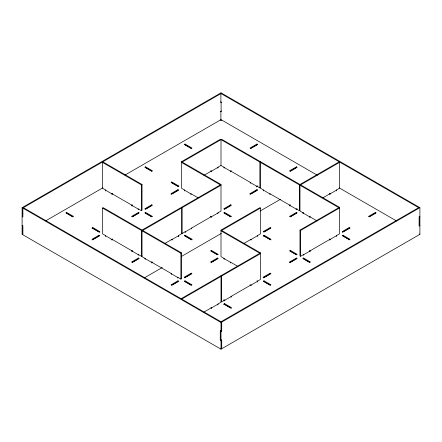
<?xml version="1.0" encoding="UTF-8"?>
<svg xmlns="http://www.w3.org/2000/svg" width="442" height="442" viewBox="0 0 442 442"><rect width="100%" height="100%" fill="white"/><g stroke="black" fill="none" stroke-linecap="round" stroke-linejoin="round"><path stroke-width="0.66" d="M220.895 93.616L22.73 208.027L22.73 216.702L22.1 216.342L22.1 207.663L220.265 93.251L220.895 93.616L220.895 102.516L221.63 102.091M22.835 208.088L23.465 207.723L221.63 322.13L221.63 330.809L221 331.174L220.265 330.749L220.265 340.08L221 340.506L221.63 340.141L221.63 348.81L221 349.174L22.835 234.763L22.835 225.873L22.1 225.448L22.1 216.563L22.835 216.989L22.835 208.088L221 322.494L221.63 322.13M105.693 190.927L105.693 190.077L102.544 188.259L102.544 162.429L103.174 162.065L142.026 184.502L142.026 210.331L141.396 210.69L138.247 208.873L138.247 209.723M22.1 225.674L22.73 226.039L22.73 234.702L22.1 234.337L22.1 225.674L22.835 225.249M221.63 110.981L220.895 111.406L220.895 120.296M45.642 220.867L102.898 187.811M124.97 175.071L221 119.627L317.334 175.247M66.576 212.42L65.841 212.845L72.77 216.845L73.505 216.425L66.576 212.42L66.576 213.149L72.93 216.818M145.545 166.827L144.81 167.253L151.744 171.253L152.479 170.827L145.545 166.827L145.545 167.557L151.899 171.225M185.032 144.031L184.297 144.457L191.226 148.457L191.961 148.031L185.032 144.031L185.032 144.755L191.386 148.424M111.992 194.563L111.992 193.718L112.622 193.353M102.544 162.429L141.396 184.867L142.026 184.502M184.662 190.927L184.662 190.077L181.513 188.259L181.513 161.706L220.37 139.269L259.857 162.065L260.487 161.706L260.487 188.259L263.636 190.077L263.636 190.927M105.693 236.52L105.693 235.674L102.544 233.851L102.544 208.027L103.174 207.663L181.513 252.89L181.513 278.72L180.883 279.084L177.734 277.267L177.734 278.112M99.759 231.58L92.826 227.58L92.091 228.006L99.025 232.006L99.759 231.58L99.759 232.31L92.826 228.304L92.091 228.729M178.734 185.988L171.8 181.982L171.065 182.408L177.993 186.408L178.734 185.988L178.734 186.712M99.025 235.216L92.091 239.221L92.826 239.641L99.759 235.641L99.025 235.216L99.025 235.945L92.091 239.945M138.512 212.42L131.578 216.425L132.313 216.845L139.247 212.845L138.512 212.42L138.512 213.149L132.158 216.818M151.744 204.784L144.81 208.784L145.545 209.21L152.479 205.204L151.744 204.784L151.744 205.508L145.39 209.177M177.993 189.624L171.065 193.624L171.8 194.049L178.734 190.049L177.993 189.624L177.993 190.353L171.065 194.353M256.968 144.031L250.039 148.031L250.774 148.457L257.703 144.457L256.968 144.031L256.968 144.755L250.614 148.424M203.922 175.325L211.547 170.921L211.547 171.767M224.149 168.131L224.149 167.28L221 165.463L217.851 167.28L217.851 168.131M218.215 167.253L211.287 171.253L210.552 170.827M145.545 212.42L144.81 212.845L151.744 216.845L152.479 216.425L145.545 212.42L145.545 213.149L151.899 216.818M111.992 240.161L111.992 239.31L112.622 238.945M231.448 170.827L230.713 171.253L223.785 167.253M102.544 208.027L141.396 230.459L180.883 207.663L181.513 208.027L142.026 230.823L180.883 253.255L181.513 252.89M178.364 236.52L178.364 235.674L181.513 233.851L181.513 207.298L221 184.502L221 211.055L217.851 212.878L217.851 213.724M181.513 207.298L182.143 207.663L221 185.226L181.513 162.429L221.63 139.269L260.487 161.706M138.512 258.017L131.578 262.018L132.313 262.443L139.247 258.437L138.512 258.017L138.512 258.741L132.158 262.41M138.247 255.316L138.247 254.47L141.396 256.288L142.026 255.924M230.713 204.784L223.785 208.784L224.519 209.21L231.448 205.204L230.713 204.784L230.713 205.508L224.359 209.177M250.039 193.624L256.968 189.624L257.703 190.049L250.774 194.049L250.039 193.624L250.039 194.353L256.968 190.353L256.968 189.624M256.708 186.927L256.708 186.076L259.857 187.894L260.487 187.53M296.455 166.827L289.521 170.827L290.256 171.253L297.19 167.253L296.455 166.827L296.455 167.557L290.101 171.225M164.435 243.713L172.065 239.31L172.065 240.161M181.513 233.127L182.143 233.492L185.292 231.669L185.292 232.52M171.8 239.641L178.734 235.641L178.734 236.371M185.032 232.006L191.961 228.006M218.215 212.845L211.287 216.845L210.552 216.425M185.032 235.216L184.297 235.641L191.226 239.641L191.961 239.221L191.961 239.945L185.032 235.945L185.032 235.216L191.961 239.221M224.519 212.42L223.785 212.845L230.713 216.845L231.448 216.425L224.519 212.42L224.519 213.149L230.873 216.818M224.149 259.316L224.149 258.471L221 256.653L221 230.094L259.857 207.663L260.487 208.027L260.487 233.851L257.338 235.674L257.338 236.52M336.307 236.52L336.307 235.674L339.456 233.851L339.456 207.298L261.117 162.065L260.487 162.429L299.344 184.867L338.826 162.065L339.456 162.429L339.456 188.259L336.307 190.077L336.307 190.927M260.487 208.027L221 230.823L260.487 253.62L221.63 276.051L221 275.686L221 302.245L217.851 304.063L217.851 304.914M339.456 162.429L299.974 185.226L339.456 208.027L300.604 230.459L299.974 230.094L299.974 255.924L300.604 256.288L303.753 254.47L303.753 255.316M144.352 277.863L162.247 267.532M181.336 256.509L221.298 233.437M260.067 211.055L280.35 199.348M211.287 250.376L210.552 250.802L217.481 254.802L218.215 254.377L211.287 250.376L211.287 251.106L217.641 254.769M290.256 204.784L289.521 205.204L296.455 209.21L297.19 208.784M177.993 280.814L171.065 284.814L171.8 285.239L178.734 281.239L177.993 280.814L177.993 281.537L171.645 285.206M191.226 273.173L184.297 277.173L185.032 277.598L191.961 273.598L191.226 273.173L191.226 273.902L184.297 277.902M217.481 258.017L210.552 262.018L211.287 262.443L218.215 258.437L217.481 258.017L217.481 258.741L211.127 262.41M270.2 227.58L263.266 231.58L264.007 232.006L270.935 228.006L270.2 227.58L270.2 228.304L263.846 231.973M296.455 212.42L289.521 216.425L290.256 216.845L297.19 212.845L296.455 212.42L296.455 213.149L290.101 216.818M296.19 209.723L296.19 208.873L299.344 210.69L299.974 210.331M243.995 243.376L251.034 239.31L251.034 240.161M322.964 197.784L330.008 193.718L330.008 194.563M250.774 239.641L257.703 235.641M329.743 194.049L336.677 190.049M185.032 280.814L184.297 281.239L191.226 285.239L191.961 284.814L185.032 280.814L185.032 281.537L191.386 285.206M263.266 235.641L264.007 235.216L270.935 239.221L270.2 239.641L263.266 235.641L263.266 236.371M303.488 212.42L302.753 212.845L309.687 216.845M221 275.686L260.487 252.89L260.487 279.449L257.338 281.267L257.338 282.118M299.974 230.094L339.456 207.298M290.256 250.376L289.521 250.802L296.455 254.802L297.19 254.377L290.256 250.376L290.256 251.106L296.61 254.769M263.266 277.173L270.2 273.173L270.935 273.598L264.007 277.598L263.266 277.173L263.266 277.902L270.2 273.902L270.2 273.173M296.455 258.017L289.521 262.018L290.256 262.443L297.19 258.437L296.455 258.017L296.455 258.741L289.521 262.747M349.174 227.58L342.241 231.58L342.975 232.006L349.909 228.006L349.174 227.58L349.174 228.304L342.241 232.31M375.424 212.42L368.495 216.425L369.23 216.845L376.159 212.845L375.424 212.42L375.424 213.149L369.07 216.818M203.922 312.107L211.547 307.704L211.547 308.549M221 301.516L221.63 301.88L224.779 300.063L224.779 300.914M330.008 240.161L330.008 239.31L310.052 250.829L310.052 251.68M211.287 308.035L218.215 304.035M231.448 296.394L224.519 300.394L223.785 299.969M303.488 254.802L310.422 250.802L309.687 250.376L309.687 251.106M329.743 239.641L336.677 235.641M224.519 303.61L223.785 304.035L230.713 308.035L231.448 307.61L224.519 303.61L224.519 304.339L231.448 308.339M264.007 280.814L263.266 281.239L270.2 285.239L270.935 284.814L264.007 280.814L264.007 281.537L270.355 285.206M303.488 258.017L302.753 258.437L309.687 262.443L310.422 262.018L303.488 258.017L303.488 258.741L309.842 262.41M342.975 235.216L342.241 235.641L349.174 239.641L349.909 239.221L342.975 235.216L342.975 235.945L349.909 239.945M223.785 304.759L224.519 304.339M419.9 207.663L419.27 207.298L221.105 321.704L221.735 322.069L419.9 207.663L419.9 216.342L419.165 216.762L419.165 226.1L419.9 225.674L419.9 234.337L221.735 348.749L221.105 348.384M220.265 330.749L220.895 330.384M221.735 348.749L221.735 339.859L221 340.285L220.37 339.92L220.37 331.03L221 331.395L221.735 330.97L221.735 322.069M220.265 340.08L220.895 339.721M220.37 101.87L221.105 102.295L221.105 111.627L220.37 111.202M419.27 225.31L419.9 225.674M419.27 233.973L419.9 234.337M339.34 187.949L396.43 220.906M220.37 119.87L221.564 120.555M329.378 193.353L330.008 193.718M349.174 228.304L349.909 228.729M317.052 220.917L309.422 216.514L309.422 217.365M250.039 182.408L256.968 186.408M263.266 190.049L270.2 194.049M329.378 238.945L330.008 239.31M181.513 161.706L221 184.502M178.154 186.38L171.8 182.712L171.8 181.982M198.005 197.784L190.966 193.718L190.966 194.563M270.935 239.945L264.007 235.945L264.007 235.216M184.297 190.049L191.226 194.049M221 230.094L260.487 252.89M111.992 193.718L131.948 205.237L131.948 206.083M237.492 266.172L230.453 262.106L230.453 262.957M105.323 190.049L112.257 194.049M138.512 209.21L131.578 205.204L132.313 204.784L132.313 205.508M223.785 258.437L230.713 262.443M256.968 280.814L257.703 281.239L250.774 285.239L250.039 284.814M111.992 239.31L131.948 250.829L131.948 251.68M151.324 262.078L152.479 262.747M105.323 235.641L112.257 239.641M138.512 254.802L131.578 250.802L132.313 250.376L132.313 251.106M144.81 258.437L151.744 262.443M171.065 273.598L177.993 277.598M210.917 307.339L211.547 307.704M22.1 207.663L22.73 208.027M221.105 330.605L221.735 330.97M310.052 216.149L310.052 217M303.124 213.724L303.124 212.878L299.974 211.055L299.974 184.502M300.604 230.459L300.604 256.288M299.344 184.867L299.344 210.69M289.891 206.083L289.891 205.237L269.935 193.718L269.935 194.563M259.857 162.065L259.857 187.894M257.338 185.712L257.338 186.563M251.034 285.753L251.034 284.902L231.083 296.422L231.083 297.273M250.404 183.286L250.404 182.441L230.453 170.921L230.453 171.767M224.149 299.698L224.149 300.549M221.63 276.051L221.63 301.88M221 139.633L221 165.463M221 322.494L221 331.174M221 331.395L221 340.285M221 340.506L221 349.174M211.547 217.365L211.547 216.514L191.596 228.033L191.596 228.884M210.917 216.149L210.917 217M182.143 207.663L182.143 233.492M180.883 253.255L180.883 279.084M171.435 274.476L171.435 273.626L151.479 262.106L151.479 262.957M152.109 261.741L152.109 262.592M145.18 259.316L145.18 258.471L142.026 256.653L142.026 230.094M141.396 184.867L141.396 210.69M141.396 230.459L141.396 256.288M92.826 227.58L92.826 228.304M221 92.826L220.37 93.19L418.535 207.602L419.165 207.237L221 92.826M220.37 276.051L181.513 298.488L182.143 298.847L221 276.416L220.37 276.051M419.9 216.563L419.27 216.928L419.27 225.812L419.9 225.448L419.9 216.563"/></g></svg>
